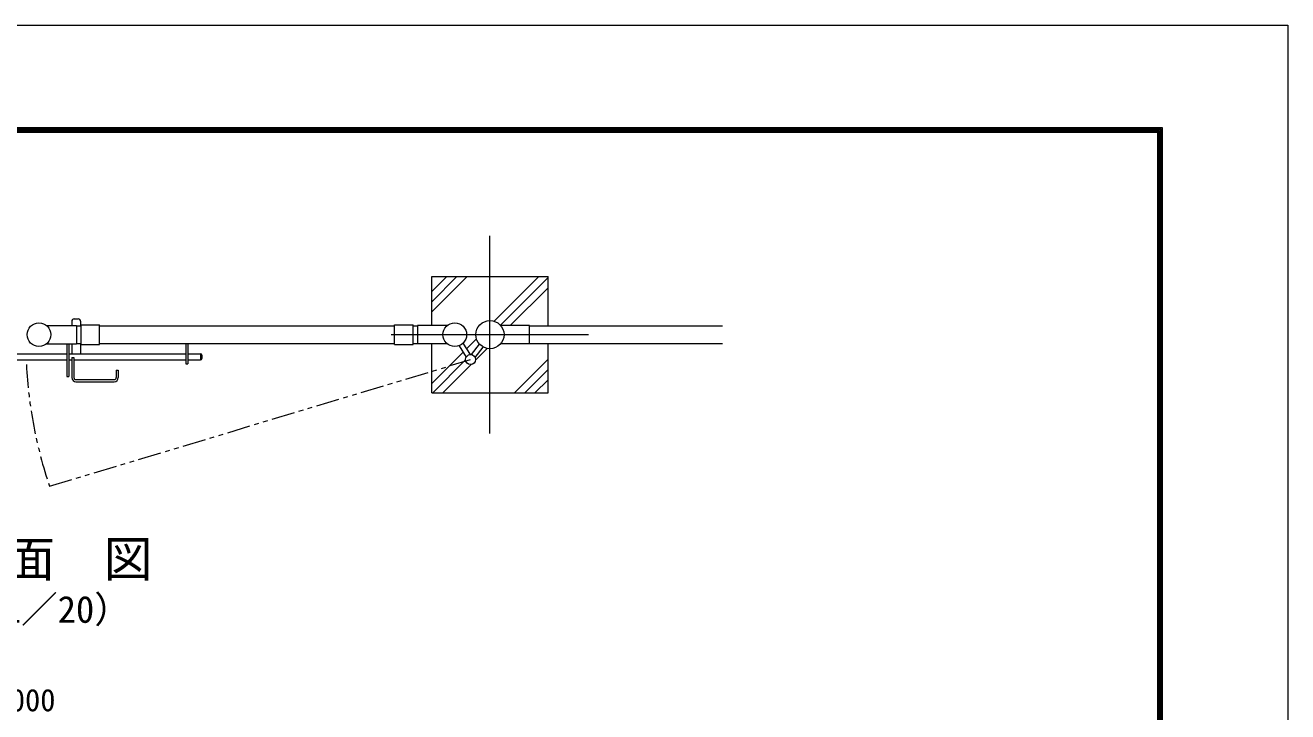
# Model space of a CAD drawing. Units: millimetres, scale not verified. Extents: x -4200 to 4200, y -2970 to 2970.
# Drawn here: x 1485 to 4200, y 1494 to 2970 of the extents above; entities that cross this region are included whole.
import ezdxf
from ezdxf.enums import TextEntityAlignment as Align

# ---------------------------------------------------------------- set-up
doc = ezdxf.new("R2010")
doc.units = ezdxf.units.MM
doc.header["$LTSCALE"] = 20
doc.linetypes.add('USER1', pattern=[50.8, 31.75, -6.35, 6.35, -6.35])
doc.linetypes.add('USER3', pattern=[5, 2.5, -0.5, 0.5, -0.5, 0.5, -0.5])
for name, color, linetype, lineweight in [('0-1_D-TTL', 7, 'Continuous', 9), ('0-2_D-TTL-TXT', 7, 'Continuous', 18), ('0-3_D-STR4', 7, 'Continuous', 9), ('0-4_D-BMK', 2, 'USER1', 13), ('0-5_D-STR1', 1, 'Continuous', 18), ('0-7_D-DCR-HCH', 7, 'Continuous', 9), ('0-8_D-STR3', 3, 'Continuous', 13), ('0-9_D-STR-DIM', 7, 'Continuous', 9)]:
    doc.layers.add(name, color=color, linetype=linetype, lineweight=lineweight)
doc.styles.add('ＭＳ ゴシック', font='')
doc.styles.get('ＭＳ ゴシック').set_extended_font_data('MS Gothic')

msp = doc.modelspace()

# ---------------------------------------------------------------- linework, layer by layer
at = {"layer": '0-1_D-TTL', "color": 2, "lineweight": 18}
msp.add_lwpolyline([(-4200, 2970), (4200, 2970), (4200, -2970), (-4200, -2970)], close=True, dxfattribs=at)
at = {"layer": '0-1_D-TTL'}
for points in [[(-3930, 2750), (3930, 2750), (3930, -2750), (-3930, -2750)], [(-3927.5, 2747.5), (3927.5, 2747.5), (3927.5, -2747.5), (-3927.5, -2747.5)], [(-3925, 2745), (3925, 2745), (3925, -2745), (-3925, -2745)], [(-3922.5, 2742.5), (3922.5, 2742.5), (3922.5, -2742.5), (-3922.5, -2742.5)], [(-3920, 2740), (3920, 2740), (3920, -2740), (-3920, -2740)]]:
    msp.add_lwpolyline(points, close=True, dxfattribs=at)
at = {"layer": '0-3_D-STR4'}
for p, q in [((2359.22, 2429.85), (2609.22, 2429.85)), ((2359.22, 2324.55), (2359.22, 2429.85)), ((2609.22, 2323.85), (2609.22, 2429.85)), ((2359.22, 2179.85), (2359.22, 2285.15))]:
    msp.add_line(p, q, dxfattribs=at)
msp.add_lwpolyline([(2359.22, 2179.85), (2609.22, 2179.85), (2609.22, 2285.85)], dxfattribs=at)
at = {"layer": '0-4_D-BMK'}
for p, q in [((2484.22, 2092.72), (2484.22, 2516.99)), ((2272.08, 2304.85), (2696.35, 2304.85))]:
    msp.add_line(p, q, dxfattribs=at)
at = {"layer": '0-4_D-BMK', "linetype": 'USER3'}
msp.add_line((1537.16, 1978.89), (2442.6, 2251.33), dxfattribs=at)
msp.add_arc((2446.32, 2287.65), 960.15, 182.81239, 198.75827, dxfattribs=at)
at = {"layer": '0-5_D-STR1'}
for p, q in [((1594.82, 2323.85), (1604.87, 2323.85)), ((1644.87, 2323.85), (2279.07, 2323.85)), ((2319.07, 2323.85), (2329.02, 2323.85)), ((2569.22, 2323.85), (2984.22, 2323.85)), ((1594.82, 2285.85), (1604.87, 2285.85)), ((1644.87, 2285.85), (2279.07, 2285.85)), ((2319.07, 2285.85), (2329.02, 2285.85)), ((2569.22, 2285.85), (2984.22, 2285.85))]:
    msp.add_line(p, q, dxfattribs=at)
for centre, radius in [((2484.22, 2304.85), 30.25), ((1514.41, 2304.85), 25.4), ((2408.62, 2304.85), 25.4)]:
    msp.add_circle(centre, radius, dxfattribs=at)
at = {"layer": '0-7_D-DCR-HCH'}
for p, q in [((2359.22, 2353.63), (2435.43, 2429.85)), ((2359.22, 2375.73), (2413.34, 2429.85)), ((2359.22, 2397.83), (2391.24, 2429.85)), ((2493.89, 2334.68), (2589.07, 2429.85)), ((2507.36, 2326.05), (2609.22, 2427.91)), ((2527.96, 2324.55), (2609.22, 2405.81)), ((2433.77, 2274.56), (2454.39, 2295.18)), ((2359.22, 2200), (2426.53, 2267.31)), ((2453.3, 2249.9), (2477.61, 2274.21)), ((2361.16, 2179.85), (2431.83, 2250.52)), ((2383.26, 2179.85), (2444.03, 2240.63)), ((2536.89, 2179.85), (2609.22, 2252.18)), ((2558.99, 2179.85), (2609.22, 2230.08)), ((2581.08, 2179.85), (2609.22, 2207.99))]:
    msp.add_line(p, q, dxfattribs=at)
at = {"layer": '0-8_D-STR3'}
for p, q in [((1589.92, 2338.65), (1598.92, 2338.65)), ((1530.45, 2324.55), (1594.82, 2324.55)), ((1584.92, 2333.65), (1584.92, 2324.55)), ((1594.82, 2324.55), (1594.82, 2285.15)), ((1603.92, 2333.65), (1603.92, 2323.85)), ((1604.87, 2326.15), (1644.87, 2326.15)), ((1604.87, 2283.55), (1604.87, 2326.15)), ((1644.87, 2283.55), (1644.87, 2326.15)), ((2279.07, 2326.15), (2319.07, 2326.15)), ((2279.07, 2283.55), (2279.07, 2326.15)), ((2319.07, 2283.55), (2319.07, 2326.15)), ((2392.58, 2324.55), (2328.62, 2324.55)), ((2328.62, 2324.55), (2328.62, 2285.15)), ((1530.45, 2285.15), (1594.82, 2285.15)), ((1578.92, 2285.15), (1578.92, 2214.65)), ((1584.92, 2285.15), (1584.92, 2263.65)), ((1603.92, 2285.85), (1603.92, 2263.65)), ((1604.87, 2283.55), (1644.87, 2283.55)), ((1829.92, 2285.85), (1829.92, 2242.15)), ((1834.42, 2285.85), (1834.42, 2242.15)), ((2279.07, 2283.55), (2319.07, 2283.55)), ((2392.58, 2285.15), (2328.62, 2285.15)), ((2417.74, 2281.15), (2433.25, 2256.73)), ((2426.18, 2286.51), (2441.69, 2262.09)), ((2444.53, 2261.96), (2461.95, 2284.37)), ((2569.22, 2285.15), (2507.17, 2285.15)), ((1393.62, 2263.65), (1574.42, 2263.65)), ((1578.92, 2263.65), (1829.92, 2263.65)), ((1584.92, 2255.65), (1584.92, 2212.65)), ((1584.92, 2255.65), (1589.42, 2255.65)), ((1589.42, 2255.65), (1589.42, 2212.65)), ((1834.42, 2263.65), (1861.42, 2263.65)), ((1861.42, 2263.65), (1861.42, 2250.65)), ((1864.42, 2260.65), (1864.42, 2253.65)), ((2452.42, 2255.82), (2469.85, 2278.23)), ((1393.62, 2250.65), (1574.42, 2250.65)), ((1578.92, 2250.65), (1584.92, 2250.65)), ((1589.42, 2250.65), (1829.92, 2250.65)), ((1680.42, 2228.65), (1680.42, 2212.65)), ((1680.42, 2228.65), (1684.92, 2228.65)), ((1684.92, 2228.65), (1684.92, 2212.65)), ((1829.92, 2242.15), (1834.42, 2242.15)), ((1834.42, 2250.65), (1861.42, 2250.65)), ((1593.92, 2208.15), (1675.92, 2208.15)), ((1593.92, 2203.65), (1675.92, 2203.65))]:
    msp.add_line(p, q, dxfattribs=at)
for points in [[(2569.22, 2285.15), (2569.22, 2324.55), (2507.17, 2324.55)], [(1574.42, 2285.15), (1574.42, 2214.65), (1578.92, 2214.65)]]:
    msp.add_lwpolyline(points, dxfattribs=at)
msp.add_circle((2442.6, 2251.33), 10.8, dxfattribs=at)
for centre, radius, start, end in [((1589.92, 2333.65), 5, 90, 180), ((1598.92, 2333.65), 5, 0, 90), ((1861.42, 2260.65), 3, 0, 90), ((1861.42, 2253.65), 3, 270, 0), ((1593.92, 2212.65), 9, 180, 270), ((1593.92, 2212.65), 4.5, 180, 270), ((1675.92, 2212.65), 4.5, 270, 0), ((1675.92, 2212.65), 9, 270, 0)]:
    msp.add_arc(centre, radius, start, end, dxfattribs=at)

# ---------------------------------------------------------------- texts
at = {"layer": '0-2_D-TTL-TXT', "style": 'ＭＳ ゴシック'}
for s, height, p in [('平\u3000面\u3000図', 76.98, (1233.64, 1761.33)), ('（S=1／20）', 57.77, (1279.12, 1668.13))]:
    msp.add_text(s, height=height, dxfattribs=at).set_placement(p, align=Align.BOTTOM_LEFT)
at = {"layer": '0-9_D-STR-DIM', "style": 'ＭＳ ゴシック'}
msp.add_text('2000', height=48.09, dxfattribs=at).set_placement((1418.97, 1480.78), align=Align.BOTTOM_LEFT)

doc.saveas('drawing.dxf')
